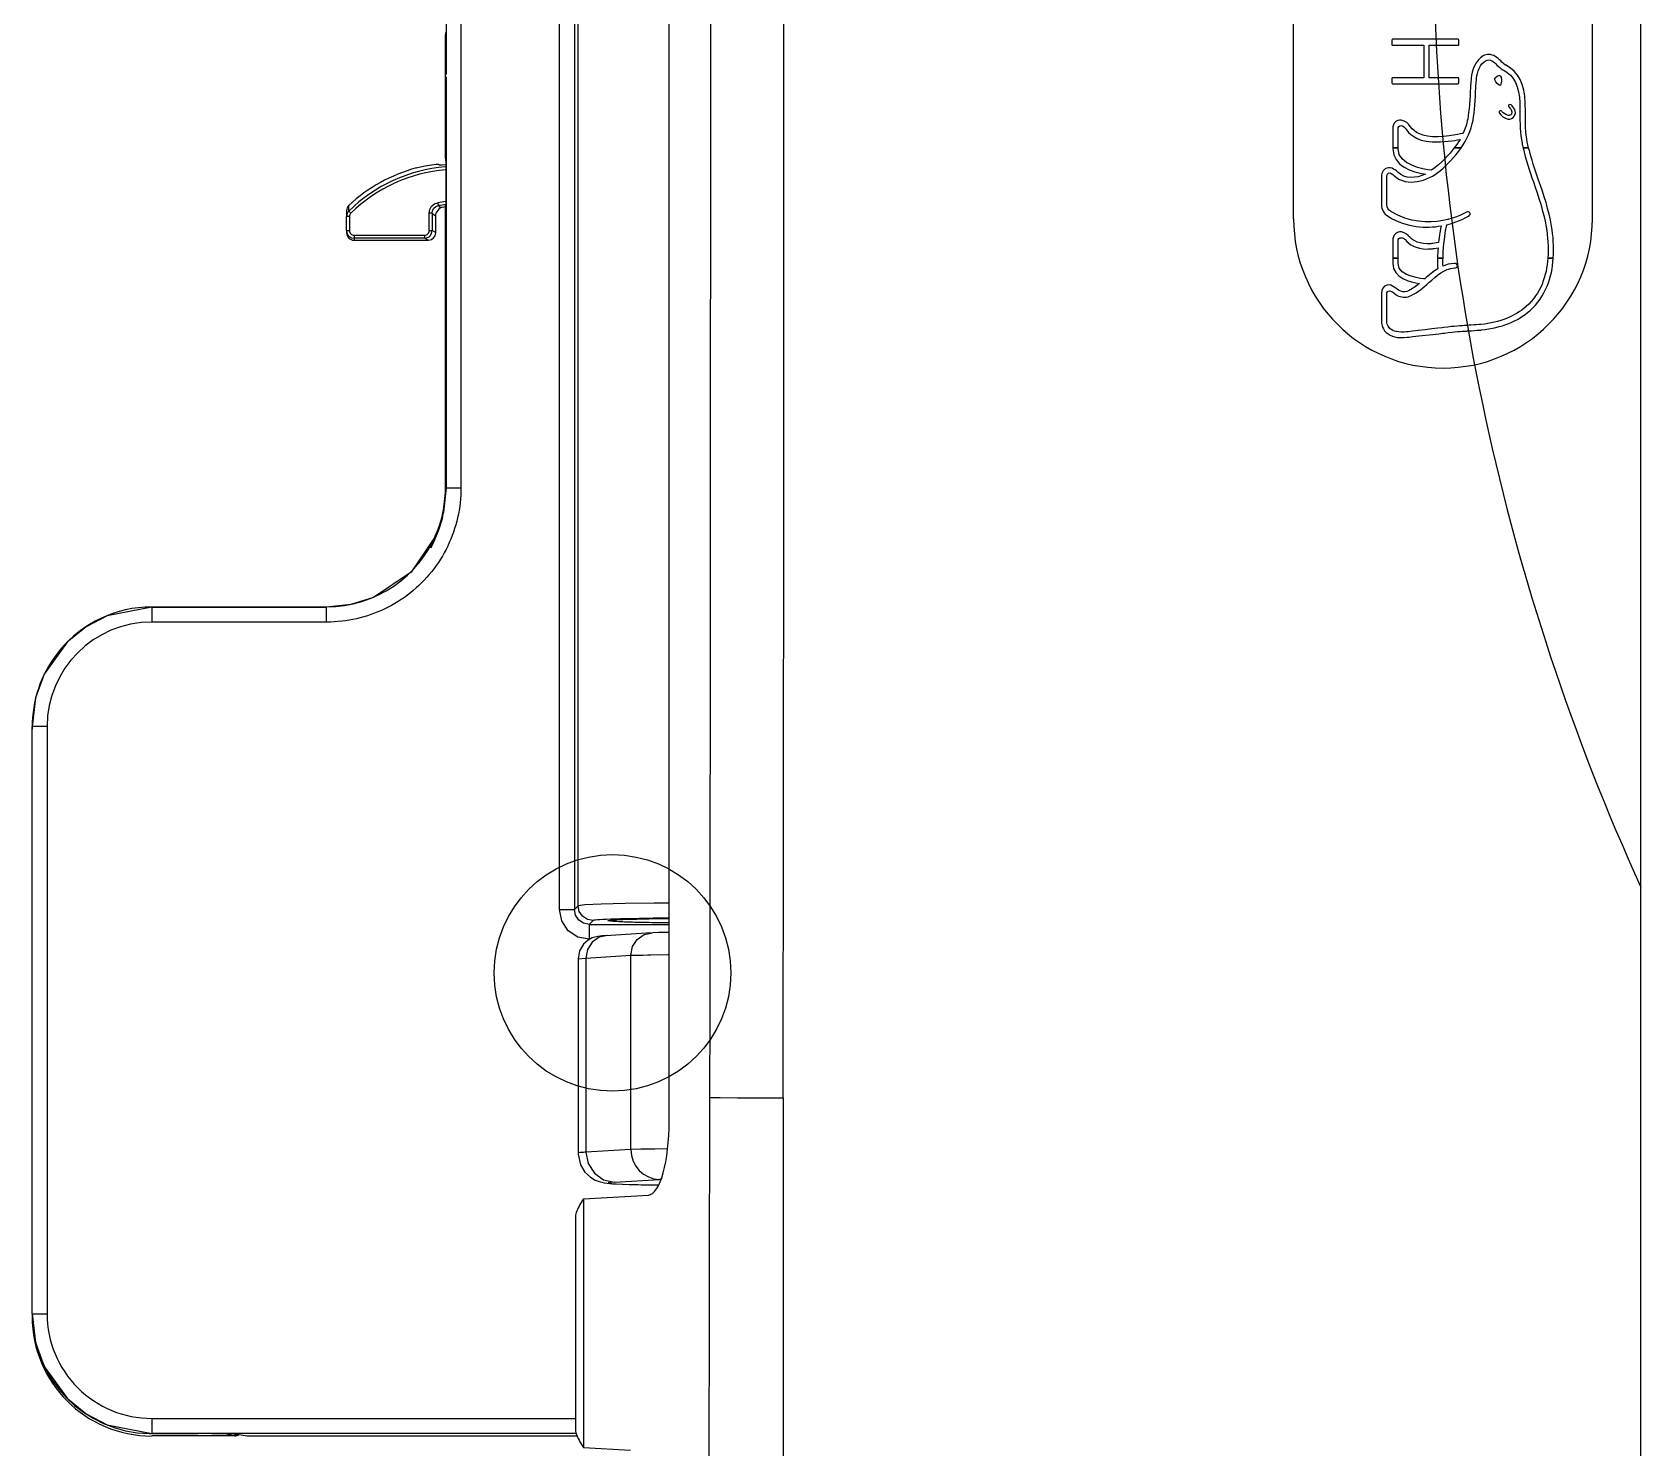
# Model space of a CAD drawing. Header units: millimetres. Extents: x -33000 to 294000, y 0 to 42408.
# Drawn here: x 16487.3 to 16595, y 3754.9 to 3849.7 of the extents above; entities that cross this region are included whole.
import ezdxf

# ---------------------------------------------------------------- set-up
doc = ezdxf.new("R2010")
doc.units = ezdxf.units.MM
doc.header["$LTSCALE"] = 50
doc.layers.add('arch', color=8, linetype='Continuous')

msp = doc.modelspace()

# ---------------------------------------------------------------- linework, layer by layer
at = {"layer": 'arch', "ltscale": 25}
msp.add_line((16595, 1509.21), (16595, 8019.21), dxfattribs=at)
at = {"layer": 'arch', "linetype": 'Continuous'}
for p, q in [((16529.97, 3776.83), (16529.97, 3936.59)), ((16522.62, 3790.96), (16522.62, 3922.46)), ((16523.62, 3922.46), (16523.62, 3790.96)), ((16523.87, 3791.21), (16523.87, 3922.21)), ((16516.03, 3894.22), (16516.03, 3819.2)), ((16571.76, 3837.21), (16571.76, 3876.21)), ((16591.76, 3837.21), (16591.76, 3876.21)), ((16537.63, 3817.53), (16537.64, 3856.71)), ((16515.03, 3851.7), (16515.03, 3846.87)), ((16515, 3849.68), (16515, 3849.52)), ((16515, 3849.51), (16515, 3849.52)), ((16515, 3841.25), (16515, 3849.52)), ((16515.01, 3849.44), (16515, 3849.51)), ((16515.02, 3849.4), (16515.01, 3849.44)), ((16515.02, 3846.36), (16515.03, 3846.71)), ((16515.03, 3846.71), (16515.03, 3819.2)), ((16515.01, 3845.67), (16515.01, 3840.58)), ((16513.04, 3840.61), (16513.13, 3840.63)), ((16513.13, 3840.63), (16513.64, 3840.75)), ((16513.64, 3840.75), (16514.06, 3840.82)), ((16514.06, 3840.82), (16514.37, 3840.86)), ((16514.37, 3840.86), (16514.52, 3840.86)), ((16514.52, 3840.86), (16514.54, 3840.85)), ((16514.54, 3840.85), (16514.56, 3840.82)), ((16514.56, 3840.82), (16514.59, 3840.81)), ((16514.59, 3840.81), (16514.77, 3840.82)), ((16514.77, 3840.82), (16515.03, 3840.83)), ((16515, 3841.25), (16515, 3841.08)), ((16515.01, 3840.58), (16515.01, 3819.21)), ((16508.37, 3837.74), (16508.37, 3837.36)), ((16508.38, 3837.46), (16508.37, 3837.36)), ((16508.41, 3837.55), (16508.38, 3837.46)), ((16508.45, 3837.64), (16508.41, 3837.55)), ((16508.52, 3837.72), (16508.45, 3837.64)), ((16508.52, 3837.72), (16508.53, 3838.1)), ((16508.52, 3837.72), (16508.66, 3837.57)), ((16513.9, 3837.59), (16513.94, 3837.83)), ((16513.9, 3836.41), (16513.9, 3837.59)), ((16513.97, 3837.59), (16513.9, 3837.59)), ((16513.94, 3837.83), (16514.06, 3838.04)), ((16514.03, 3837.59), (16513.97, 3837.59)), ((16514.08, 3837.59), (16514.03, 3837.59)), ((16514.06, 3838.04), (16514.25, 3838.2)), ((16514.1, 3837.59), (16514.08, 3837.59)), ((16514.1, 3837.59), (16514.13, 3837.77)), ((16514.1, 3837.59), (16514.1, 3836.41)), ((16514.1, 3837.59), (16514.34, 3837.38)), ((16514.13, 3837.77), (16514.21, 3837.92)), ((16514.21, 3837.92), (16514.35, 3838.03)), ((16514.25, 3838.2), (16514.48, 3838.28)), ((16514.34, 3837.38), (16514.35, 3837.49)), ((16514.35, 3838.03), (16514.51, 3838.09)), ((16514.35, 3837.49), (16514.38, 3837.58)), ((16514.38, 3837.58), (16514.43, 3837.68)), ((16514.43, 3837.68), (16514.5, 3837.77)), ((16514.48, 3838.28), (16514.49, 3838.21)), ((16514.49, 3838.21), (16514.5, 3838.15)), ((16514.5, 3838.15), (16514.51, 3838.1)), ((16514.5, 3837.77), (16514.54, 3837.82)), ((16514.51, 3838.1), (16514.51, 3838.09)), ((16514.52, 3838.08), (16514.51, 3838.09)), ((16514.53, 3838.07), (16514.52, 3838.08)), ((16514.56, 3838.05), (16514.53, 3838.07)), ((16514.6, 3838.01), (16514.56, 3838.05)), ((16514.56, 3837.89), (16514.58, 3837.91)), ((16514.58, 3837.91), (16514.64, 3837.94)), ((16514.64, 3837.98), (16514.6, 3838.01)), ((16514.68, 3837.95), (16514.64, 3837.98)), ((16514.64, 3837.94), (16514.66, 3837.94)), ((16514.66, 3837.94), (16514.68, 3837.95)), ((16514.76, 3837.96), (16514.68, 3837.95)), ((16514.99, 3838.01), (16514.76, 3837.96)), ((16515, 3819.05), (16515, 3838.14)), ((16508.37, 3836.41), (16508.37, 3837.36)), ((16508.38, 3837.36), (16508.37, 3837.36)), ((16508.37, 3836.41), (16508.38, 3836.29)), ((16508.37, 3836.41), (16508.38, 3836.41)), ((16508.37, 3836.41), (16508.37, 3836.27)), ((16508.42, 3837.36), (16508.38, 3837.36)), ((16508.38, 3836.41), (16508.43, 3836.41)), ((16508.49, 3837.36), (16508.42, 3837.36)), ((16508.43, 3836.41), (16508.5, 3836.41)), ((16508.57, 3837.36), (16508.49, 3837.36)), ((16508.5, 3836.41), (16508.57, 3836.41)), ((16508.57, 3837.36), (16508.57, 3836.41)), ((16513.9, 3836.41), (16513.97, 3836.41)), ((16513.97, 3836.41), (16514.04, 3836.41)), ((16514.04, 3836.41), (16514.08, 3836.41)), ((16514.06, 3836.23), (16514.1, 3836.41)), ((16514.08, 3836.41), (16514.1, 3836.41)), ((16514.34, 3836.28), (16514.1, 3836.41)), ((16514.34, 3836.28), (16514.34, 3837.38)), ((16508.38, 3836.29), (16508.42, 3836.18)), ((16508.42, 3836.18), (16508.48, 3836.09)), ((16508.48, 3836.09), (16508.55, 3836.02)), ((16508.55, 3836.02), (16508.71, 3835.93)), ((16508.71, 3835.93), (16508.87, 3835.91)), ((16508.87, 3836.11), (16513.6, 3836.11)), ((16508.87, 3836.11), (16508.87, 3836.03)), ((16508.87, 3836.03), (16508.87, 3835.96)), ((16508.87, 3835.96), (16508.87, 3835.92)), ((16508.87, 3835.92), (16508.87, 3835.91)), ((16513.6, 3835.91), (16508.87, 3835.91)), ((16508.87, 3835.91), (16508.87, 3835.77)), ((16508.87, 3835.77), (16513.04, 3835.77)), ((16513.6, 3835.91), (16513.6, 3836.11)), ((16513.6, 3835.91), (16513.7, 3835.92)), ((16513.6, 3835.91), (16513.86, 3835.77)), ((16513.7, 3835.92), (16513.8, 3835.95)), ((16513.8, 3835.95), (16513.89, 3836)), ((16513.86, 3835.77), (16514.06, 3835.82)), ((16513.89, 3836), (16513.96, 3836.06)), ((16513.96, 3836.06), (16514.06, 3836.23)), ((16514.06, 3835.82), (16514.2, 3835.92)), ((16514.2, 3835.92), (16514.3, 3836.06)), ((16514.3, 3836.06), (16514.33, 3836.17)), ((16514.33, 3836.17), (16514.34, 3836.26)), ((16514.34, 3836.26), (16514.34, 3836.28)), ((16515.03, 3819.2), (16514.86, 3817.55)), ((16515.01, 3819.21), (16515.03, 3819.2)), ((16515.03, 3819.2), (16515.11, 3819.2)), ((16515.11, 3819.2), (16515.33, 3819.2)), ((16515.33, 3819.2), (16515.65, 3819.2)), ((16515.65, 3819.2), (16516.03, 3819.2)), ((16515, 3819.05), (16514.77, 3817.12)), ((16515, 3819.05), (16515.01, 3819.05)), ((16514.86, 3817.55), (16514.38, 3816.03)), ((16514.77, 3817.12), (16514.51, 3816.28)), ((16537.59, 3778.34), (16537.63, 3817.53)), ((16514.38, 3816.03), (16512.69, 3813.54)), ((16514.51, 3816.28), (16514.13, 3815.4)), ((16514.13, 3815.4), (16514, 3815.16)), ((16512.69, 3813.54), (16510.18, 3811.84)), ((16510.18, 3811.84), (16508.66, 3811.37)), ((16492.35, 3810.62), (16490.94, 3809.88)), ((16495.33, 3811.2), (16492.35, 3810.62)), ((16507.01, 3811.21), (16495.33, 3811.21)), ((16495.33, 3811.21), (16495.33, 3811.2)), ((16495.33, 3811.2), (16507.03, 3811.2)), ((16495.33, 3811.2), (16495.33, 3811.12)), ((16495.33, 3811.12), (16495.33, 3810.9)), ((16495.33, 3810.9), (16495.33, 3810.58)), ((16495.33, 3810.58), (16495.33, 3810.2)), ((16507.01, 3811.21), (16507.03, 3811.2)), ((16508.66, 3811.37), (16507.03, 3811.2)), ((16507.03, 3810.2), (16507.03, 3811.2)), ((16490.94, 3809.88), (16489.67, 3808.85)), ((16507.03, 3810.2), (16495.33, 3810.2)), ((16489.67, 3808.85), (16488.14, 3806.72)), ((16488.14, 3806.72), (16487.56, 3805.12)), ((16487.56, 3805.12), (16487.33, 3803.2)), ((16487.33, 3803.21), (16487.33, 3803.04)), ((16487.33, 3803.21), (16487.33, 3803.2)), ((16487.33, 3803.21), (16487.33, 3803.2)), ((16487.33, 3763.88), (16487.33, 3803.2)), ((16487.41, 3803.2), (16487.33, 3803.2)), ((16487.62, 3803.2), (16487.41, 3803.2)), ((16487.95, 3803.2), (16487.62, 3803.2)), ((16488.33, 3803.2), (16487.95, 3803.2)), ((16488.33, 3803.2), (16488.33, 3763.89)), ((16523.87, 3791.21), (16523.62, 3790.96)), ((16524.31, 3791.26), (16523.87, 3791.21)), ((16523.95, 3790.83), (16523.87, 3791.21)), ((16525.42, 3791.31), (16524.31, 3791.26)), ((16527.03, 3791.35), (16525.42, 3791.31)), ((16528.97, 3791.38), (16527.03, 3791.35)), ((16529.96, 3791.39), (16528.97, 3791.38)), ((16522.62, 3790.96), (16522.99, 3790.96)), ((16522.77, 3790.19), (16522.62, 3790.96)), ((16523.2, 3789.54), (16522.77, 3790.19)), ((16522.99, 3790.96), (16523.32, 3790.96)), ((16523.32, 3790.96), (16523.54, 3790.96)), ((16523.54, 3790.96), (16523.62, 3790.96)), ((16523.69, 3790.58), (16523.62, 3790.96)), ((16523.91, 3790.25), (16523.69, 3790.58)), ((16524.23, 3790.04), (16523.91, 3790.25)), ((16524.16, 3790.51), (16523.95, 3790.83)), ((16524.49, 3790.29), (16524.16, 3790.51)), ((16524.62, 3789.96), (16524.23, 3790.04)), ((16524.87, 3790.21), (16524.49, 3790.29)), ((16524.62, 3789.96), (16524.87, 3790.21)), ((16523.85, 3789.11), (16523.2, 3789.54)), ((16524.62, 3788.96), (16523.85, 3789.11)), ((16524.81, 3789.05), (16524.55, 3788.91)), ((16524.62, 3789.96), (16529.97, 3789.96)), ((16524.62, 3789.96), (16524.62, 3789.88)), ((16524.62, 3789.88), (16524.62, 3789.66)), ((16524.62, 3789.66), (16524.62, 3789.34)), ((16524.62, 3789.34), (16524.62, 3788.96)), ((16525, 3789.11), (16524.81, 3789.05)), ((16525.28, 3789.1), (16524.81, 3788.77)), ((16525.2, 3789.15), (16525, 3789.11)), ((16525.47, 3789.19), (16525.2, 3789.15)), ((16525.83, 3789.21), (16525.28, 3789.1)), ((16525.74, 3789.21), (16525.47, 3789.19)), ((16528.75, 3789.39), (16525.73, 3789.2)), ((16527.51, 3788.47), (16527.82, 3788.95)), ((16527.82, 3788.95), (16528.29, 3789.28)), ((16528.29, 3789.28), (16528.84, 3789.39)), ((16529.24, 3789.41), (16528.84, 3789.39)), ((16529.84, 3789.42), (16529.24, 3789.41)), ((16529.96, 3789.42), (16529.84, 3789.42)), ((16523.97, 3788.2), (16523.87, 3787.66)), ((16524.23, 3788.63), (16523.97, 3788.2)), ((16524.55, 3788.91), (16524.23, 3788.63)), ((16524.5, 3788.28), (16524.39, 3787.71)), ((16524.39, 3787.71), (16527.4, 3787.89)), ((16524.81, 3788.77), (16524.5, 3788.28)), ((16527.4, 3787.89), (16527.51, 3788.47)), ((16527.4, 3787.89), (16528.2, 3787.91)), ((16527.4, 3774.89), (16527.4, 3787.89)), ((16528.2, 3787.91), (16528.54, 3787.92)), ((16528.54, 3787.92), (16528.73, 3787.92)), ((16528.73, 3787.92), (16529.87, 3787.94)), ((16529.87, 3787.94), (16529.98, 3787.94)), ((16523.87, 3787.72), (16523.87, 3774.53)), ((16523.87, 3787.65), (16524.39, 3787.71)), ((16523.87, 3787.66), (16523.87, 3787.65)), ((16524.39, 3787.71), (16524.39, 3774.71)), ((16532.67, 3778.37), (16532.61, 3744.19)), ((16532.67, 3778.37), (16533.38, 3778.36)), ((16533.38, 3778.36), (16534.53, 3778.35)), ((16534.53, 3778.35), (16535.98, 3778.35)), ((16535.98, 3778.35), (16537.6, 3778.34)), ((16537.6, 3778.34), (16537.58, 3744.15)), ((16523.87, 3774.65), (16523.87, 3774.57)), ((16523.87, 3774.57), (16524.03, 3773.86)), ((16527.4, 3774.89), (16524.39, 3774.71)), ((16524.39, 3774.71), (16524.54, 3773.94)), ((16524.54, 3773.94), (16524.96, 3773.3)), ((16528.06, 3774.91), (16527.4, 3774.89)), ((16529.01, 3774.92), (16528.06, 3774.91)), ((16529.82, 3774.93), (16529.01, 3774.92)), ((16524.03, 3773.86), (16524.33, 3773.37)), ((16524.33, 3773.37), (16524.69, 3773.04)), ((16524.69, 3773.04), (16525.02, 3772.84)), ((16524.96, 3773.3), (16525.58, 3772.86)), ((16525.02, 3772.84), (16525.28, 3772.74)), ((16525.58, 3772.86), (16526.31, 3772.71)), ((16526.31, 3772.71), (16529.32, 3772.89)), ((16524.23, 3771.58), (16528.58, 3771.84)), ((16525.28, 3772.74), (16525.45, 3772.69)), ((16525.45, 3772.69), (16525.61, 3772.66)), ((16525.61, 3772.66), (16525.82, 3772.63)), ((16525.82, 3772.63), (16526.18, 3772.6)), ((16526.18, 3772.6), (16526.86, 3772.57)), ((16526.86, 3772.57), (16527.28, 3772.55)), ((16524.23, 3771.58), (16524.23, 3754.94)), ((16523.69, 3770.32), (16523.69, 3756.2)), ((16487.33, 3763.87), (16487.33, 3763.88)), ((16487.33, 3763.88), (16487.33, 3763.87)), ((16487.33, 3763.88), (16487.41, 3763.88)), ((16487.33, 3763.88), (16487.56, 3761.96)), ((16487.41, 3763.88), (16487.62, 3763.88)), ((16487.62, 3763.88), (16487.95, 3763.88)), ((16487.95, 3763.88), (16488.33, 3763.88)), ((16487.56, 3761.96), (16488.14, 3760.37)), ((16488.14, 3760.37), (16489.67, 3758.23)), ((16489.67, 3758.23), (16490.94, 3757.2)), ((16490.94, 3757.2), (16492.35, 3756.46)), ((16495.33, 3756.88), (16523.69, 3756.88)), ((16495.33, 3756.88), (16495.33, 3756.51)), ((16492.35, 3756.46), (16495.33, 3755.88)), ((16495.33, 3756.51), (16495.33, 3756.18)), ((16495.33, 3756.18), (16495.33, 3755.96)), ((16495.33, 3755.96), (16495.33, 3755.88)), ((16523.77, 3755.88), (16495.33, 3755.88)), ((16495.33, 3755.88), (16495.33, 3755.87)), ((16495.33, 3755.87), (16498.43, 3755.87)), ((16500.9, 3755.71), (16495.33, 3755.71)), ((16500.33, 3755.84), (16500.85, 3755.75)), ((16500.9, 3755.71), (16500.85, 3755.75)), ((16501.72, 3755.69), (16500.92, 3755.83)), ((16523.82, 3755.7), (16501.72, 3755.69)), ((16524.23, 3754.94), (16527.38, 3754.75))]:
    msp.add_line(p, q, dxfattribs=at)
msp.add_circle((16526.17, 3786.71), 7.92, dxfattribs=at)
for centre, radius, start, end in [((16735.91, 3856.55), 154.8, 179.9422, 204.4612), ((16515.87, 3830.21), 10.51, 94.8123, 134.3882), ((16515.87, 3830.21), 10.78, 105.201, 132.9183), ((16515.87, 3830.21), 10.31, 94.7621, 134.3875), ((16508.87, 3837.36), 0.301, 134.3951, 180.0075), ((16515.87, 3830.21), 8.19, 95.9947, 99.7802), ((16515.87, 3830.21), 7.99, 96.1451, 99.7805), ((16508.87, 3836.41), 0.3, 179.9932, 269.997), ((16513.6, 3836.41), 0.3, 269.9747, 359.9918), ((16581.76, 3837.21), 10, 180, 0), ((16495.33, 3803.2), 7, 90.009, 180.0064), ((16495.33, 3763.88), 7, 179.9907, 269.9939)]:
    msp.add_arc(centre, radius, start, end, dxfattribs=at)
for centre, major_axis, ratio, start_param, end_param in [((16515.03, 3845.67), (0, 0.8), 0.017455, 0.523599, 1.570796), ((16508.87, 3837.74), (0, -0.5), 0.998838, 3.890736, 4.713339), ((16514.63, 3837.56), (0.088, 0.575), 0.246445, 1.011042, 1.1381), ((16508.87, 3836.27), (0, 0.5), 0.999848, 1.570796, 3.141593), ((16513.04, 3835.8), (1.5, 0), 0.017455, 4.712389, 5.289125), ((16507, 3819.2), (-7.66, 2.32), 0.999451, 2.752531, 3.435587), ((16507.01, 3819.22), (5.66, -5.66), 0.999695, 0.414252, 0.785253), ((16507.01, 3819.22), (5.66, -5.66), 0.999695, 5.497925, 6.697438), ((16495.33, 3803.21), (0, 8), 0.999848, 0.000015, 0.877805), ((16495.33, 3803.21), (0, 8), 0.999848, 0.877805, 1.537628), ((16495.33, 3803.21), (0, 8), 0.999848, 1.537628, 1.570811), ((16537.37, 3790.21), (-12.5, 0), 0.017452, 6.234874, 6.265942), ((16537.37, 3790.21), (-12.5, 0), 0.017452, 5.345455, 6.234874), ((16528.55, 3776.83), (0, 5), 0.284012, 3.158327, 4.711911), ((16529.32, 3774.89), (0.12, -2), 0.961133, 4.653947, 6.219937), ((16533.17, 3772.87), (-4, 0), 0.017451, 5.922161, 6.00399), ((16537.37, 3772.65), (-11.5, 0), 0.01745, 6.003965, 6.78965), ((16535.18, 3772.63), (-9, 0), 0.017453, 0.50647, 0.824227), ((16537.73, 3772.68), (-12.75, 0), 0.017453, 0.824211, 0.844948), ((16495.33, 3763.87), (0, 8), 0.999848, 1.570782, 3.121269), ((16495.33, 3763.71), (4.21, 6.81), 0.99966, 2.124488, 3.694989), ((16495.33, 3763.87), (0, 8), 0.999848, 3.121269, 3.141578), ((16498.43, 3755.82), (2.5, 0), 0.017455, 0.10471, 1.570786), ((16498.34, 3755.84), (-2, 0), 0.017449, 3.246202, 3.709245), ((16500.85, 3756.25), (0.229, 0.445), 0.99869, 3.61698, 4.061401), ((16500.9, 3756.21), (0, 0.5), 0.999695, 3.141593, 3.704966)]:
    msp.add_ellipse(centre, major_axis=major_axis, ratio=ratio, start_param=start_param, end_param=end_param, dxfattribs=at)
for points, knots in [([(16532.73, 3856.71), (16532.73, 3848), (16532.72, 3830.59), (16532.7, 3804.48), (16532.69, 3787.07), (16532.67, 3778.37)], [0.0000005, 0.0000005, 0.0000005, 0.0000005, 0.3333333, 0.6666667, 0.9999995, 0.9999995, 0.9999995, 0.9999995]), ([(16578.34, 3848.85), (16578.34, 3848.85), (16578.34, 3848.83), (16578.36, 3848.82), (16578.38, 3848.82)], [0.55, 0.55, 0.55, 0.55, 0.55000001, 0.6, 0.6, 0.6, 0.6]), ([(16578.38, 3848.82), (16578.38, 3848.82), (16578.38, 3848.82), (16580.47, 3848.82), (16580.47, 3848.82)], [0.6, 0.6, 0.6, 0.6, 0.60000001, 0.65, 0.65, 0.65, 0.65]), ([(16580.47, 3848.82), (16580.47, 3848.82), (16580.47, 3848.82), (16580.47, 3846.64), (16580.47, 3846.64)], [0.65, 0.65, 0.65, 0.65, 0.65000001, 0.7, 0.7, 0.7, 0.7]), ([(16585.26, 3848.07), (16585.26, 3848.07), (16584.98, 3848.24), (16584.7, 3848.25), (16584.44, 3848.11)], [0.51282051, 0.51282051, 0.51282051, 0.51282051, 0.51282052, 0.53846154, 0.53846154, 0.53846154, 0.53846154]), ([(16584.44, 3848.11), (16584.44, 3848.11), (16583.94, 3847.85), (16583.67, 3847.1), (16583.64, 3846.65)], [0.53846154, 0.53846154, 0.53846154, 0.53846154, 0.53846155, 0.56410256, 0.56410256, 0.56410256, 0.56410256]), ([(16578.38, 3846.64), (16578.38, 3846.64), (16578.36, 3846.64), (16578.34, 3846.63), (16578.34, 3846.6)], [0.75, 0.75, 0.75, 0.75, 0.75000001, 0.8, 0.8, 0.8, 0.8]), ([(16578.34, 3846.6), (16578.34, 3846.6), (16578.34, 3846.6), (16578.34, 3846.3), (16578.34, 3846.3)], [0.8, 0.8, 0.8, 0.8, 0.80000001, 0.85, 0.85, 0.85, 0.85]), ([(16578.34, 3846.3), (16578.34, 3846.3), (16578.34, 3846.27), (16578.36, 3846.25), (16578.38, 3846.25)], [0.85, 0.85, 0.85, 0.85, 0.85000001, 0.9, 0.9, 0.9, 0.9]), ([(16580.47, 3846.64), (16580.47, 3846.64), (16580.47, 3846.64), (16578.38, 3846.64), (16578.38, 3846.64)], [0.7, 0.7, 0.7, 0.7, 0.70000001, 0.75, 0.75, 0.75, 0.75]), ([(16578.38, 3846.25), (16578.38, 3846.25), (16578.38, 3846.25), (16582.77, 3846.25), (16582.77, 3846.25)], [0.9, 0.9, 0.9, 0.9, 0.90000001, 0.95, 0.95, 0.95, 0.95]), ([(16582.82, 3846.6), (16582.82, 3846.6), (16582.82, 3846.63), (16582.79, 3846.64), (16582.77, 3846.64)], [0.05, 0.05, 0.05, 0.05, 0.05000001, 0.1, 0.1, 0.1, 0.1]), ([(16582.77, 3846.25), (16582.77, 3846.25), (16582.79, 3846.25), (16582.82, 3846.27), (16582.82, 3846.3)], [0.95, 0.95, 0.95, 0.95, 0.95000001, 1, 1, 1, 1]), ([(16583.64, 3846.65), (16583.64, 3846.65), (16583.64, 3846.65), (16583.6, 3845.99), (16583.6, 3845.99)], [0.56410256, 0.56410256, 0.56410256, 0.56410256, 0.56410257, 0.58974359, 0.58974359, 0.58974359, 0.58974359]), ([(16583.96, 3845.97), (16583.96, 3845.97), (16583.96, 3845.97), (16584, 3846.63), (16584, 3846.63)], [0.05128205, 0.05128205, 0.05128205, 0.05128205, 0.05128206, 0.07692308, 0.07692308, 0.07692308, 0.07692308]), ([(16585.24, 3846.48), (16585.24, 3846.48), (16585.24, 3846.48), (16585.19, 3846.6), (16585.28, 3846.67)], [0.5, 0.5, 0.5, 0.5, 0.5, 0.6666667, 0.6666667, 0.6666667, 0.6666667]), ([(16585.28, 3846.67), (16585.28, 3846.67), (16585.44, 3846.81), (16585.53, 3846.81), (16585.53, 3846.81)], [0.6666667, 0.6666667, 0.6666667, 0.6666667, 0.6666667, 0.8333333, 0.8333333, 0.8333333, 0.8333333]), ([(16585.53, 3846.81), (16585.53, 3846.81), (16585.53, 3846.81), (16585.6, 3846.82), (16585.62, 3846.76)], [0.8333333, 0.8333333, 0.8333333, 0.8333333, 0.8333333, 1, 1, 1, 1]), ([(16583.6, 3845.99), (16583.6, 3845.99), (16583.56, 3845.28), (16583.51, 3844.4), (16583.41, 3843.88)], [0.58974359, 0.58974359, 0.58974359, 0.58974359, 0.5897436, 0.61538462, 0.61538462, 0.61538462, 0.61538462]), ([(16583.77, 3843.81), (16583.77, 3843.81), (16583.87, 3844.35), (16583.92, 3845.25), (16583.96, 3845.97)], [0.02564103, 0.02564103, 0.02564103, 0.02564103, 0.02564104, 0.05128205, 0.05128205, 0.05128205, 0.05128205]), ([(16583.41, 3843.88), (16583.41, 3843.88), (16583.35, 3843.54), (16583.25, 3843.22), (16583.11, 3842.93)], [0.61538462, 0.61538462, 0.61538462, 0.61538462, 0.61538463, 0.64102564, 0.64102564, 0.64102564, 0.64102564]), ([(16585.58, 3844.43), (16585.58, 3844.43), (16585.52, 3844.41), (16585.51, 3844.34), (16585.54, 3844.28)], [0.6, 0.6, 0.6, 0.6, 0.6, 0.7, 0.7, 0.7, 0.7]), ([(16585.54, 3844.28), (16585.54, 3844.28), (16585.61, 3844.12), (16585.88, 3843.91), (16586.12, 3843.88)], [0.7, 0.7, 0.7, 0.7, 0.7, 0.8, 0.8, 0.8, 0.8]), ([(16585.73, 3844.37), (16585.73, 3844.37), (16585.7, 3844.42), (16585.63, 3844.46), (16585.58, 3844.43)], [0.5, 0.5, 0.5, 0.5, 0.5, 0.6, 0.6, 0.6, 0.6]), ([(16586.12, 3843.88), (16586.12, 3843.88), (16586.29, 3843.86), (16586.43, 3843.94), (16586.53, 3844.08)], [0.8, 0.8, 0.8, 0.8, 0.8, 0.9, 0.9, 0.9, 0.9]), ([(16586.53, 3844.08), (16586.53, 3844.08), (16586.74, 3844.37), (16586.46, 3844.71), (16586.32, 3844.83)], [0.9, 0.9, 0.9, 0.9, 0.9, 1, 1, 1, 1]), ([(16578.57, 3843.69), (16578.57, 3843.69), (16578.46, 3843.58), (16578.4, 3843.43), (16578.4, 3843.23)], [0.74358974, 0.74358974, 0.74358974, 0.74358974, 0.74358975, 0.76923077, 0.76923077, 0.76923077, 0.76923077]), ([(16578.4, 3843.23), (16578.4, 3843.23), (16578.4, 3843.23), (16578.4, 3841.95), (16578.4, 3841.95)], [0.76923077, 0.76923077, 0.76923077, 0.76923077, 0.76923078, 0.79487179, 0.79487179, 0.79487179, 0.79487179]), ([(16578.96, 3843.81), (16578.96, 3843.81), (16578.81, 3843.82), (16578.67, 3843.78), (16578.57, 3843.69)], [0.71794872, 0.71794872, 0.71794872, 0.71794872, 0.71794873, 0.74358974, 0.74358974, 0.74358974, 0.74358974]), ([(16578.75, 3843.23), (16578.75, 3843.23), (16578.75, 3843.33), (16578.83, 3843.45), (16578.96, 3843.45), (16578.96, 3843.45), (16579.09, 3843.45), (16579.22, 3843.28), (16579.22, 3843.27)], [0.84615385, 0.84615385, 0.84615385, 0.84615385, 0.84615386, 0.87179487, 0.87179487, 0.87179487, 0.87179488, 0.8974359, 0.8974359, 0.8974359, 0.8974359]), ([(16578.75, 3841.95), (16578.75, 3841.95), (16578.75, 3841.95), (16578.75, 3843.23), (16578.75, 3843.23)], [0.82051282, 0.82051282, 0.82051282, 0.82051282, 0.82051283, 0.84615385, 0.84615385, 0.84615385, 0.84615385]), ([(16579.49, 3843.48), (16579.49, 3843.48), (16579.49, 3843.49), (16579.25, 3843.79), (16578.96, 3843.81)], [0.69230769, 0.69230769, 0.69230769, 0.69230769, 0.6923077, 0.71794872, 0.71794872, 0.71794872, 0.71794872]), ([(16579.22, 3843.27), (16579.22, 3843.27), (16579.49, 3842.93), (16579.9, 3842.41), (16581.03, 3842.36)], [0.8974359, 0.8974359, 0.8974359, 0.8974359, 0.89743591, 0.92307692, 0.92307692, 0.92307692, 0.92307692]), ([(16581.05, 3842.7), (16581.05, 3842.7), (16580.07, 3842.75), (16579.74, 3843.17), (16579.49, 3843.48)], [0.66666667, 0.66666667, 0.66666667, 0.66666667, 0.66666668, 0.69230769, 0.69230769, 0.69230769, 0.69230769]), ([(16583.11, 3842.93), (16583.11, 3842.93), (16583.08, 3842.92), (16582.12, 3842.65), (16581.05, 3842.7)], [0.64102564, 0.64102564, 0.64102564, 0.64102564, 0.64102565, 0.66666667, 0.66666667, 0.66666667, 0.66666667]), ([(16578.4, 3841.95), (16578.4, 3841.95), (16578.4, 3841.95), (16578.75, 3841.95), (16578.75, 3841.95)], [0.79487179, 0.79487179, 0.79487179, 0.79487179, 0.7948718, 0.82051282, 0.82051282, 0.82051282, 0.82051282]), ([(16581.03, 3842.36), (16581.03, 3842.36), (16581.8, 3842.32), (16582.51, 3842.44), (16582.9, 3842.52)], [0.92307692, 0.92307692, 0.92307692, 0.92307692, 0.92307693, 0.94871795, 0.94871795, 0.94871795, 0.94871795]), ([(16582.9, 3842.52), (16582.9, 3842.52), (16582.9, 3842.52), (16582.77, 3842.28), (16582.51, 3841.95)], [0.94871795, 0.94871795, 0.94871795, 0.94871795, 0.94871796, 0.97435897, 0.97435897, 0.97435897, 0.97435897]), ([(16582.51, 3841.95), (16582.51, 3841.95), (16582.51, 3841.95), (16582.98, 3841.95), (16582.98, 3841.95)], [0.97435897, 0.97435897, 0.97435897, 0.97435897, 0.97435898, 1, 1, 1, 1]), ([(16587.49, 3841.95), (16587.49, 3841.95), (16587.49, 3841.95), (16587.12, 3841.95), (16587.12, 3841.95)], [0.875, 0.875, 0.875, 0.875, 0.875, 1, 1, 1, 1]), ([(16588.16, 3839.8), (16588.16, 3839.8), (16587.92, 3840.5), (16587.67, 3841.22), (16587.49, 3841.95)], [0.75, 0.75, 0.75, 0.75, 0.75, 0.875, 0.875, 0.875, 0.875]), ([(16577.64, 3840.07), (16577.64, 3840.07), (16577.64, 3840.07), (16577.64, 3838.16), (16577.64, 3838.16)], [0.51219512, 0.51219512, 0.51219512, 0.51219512, 0.51219513, 0.53658537, 0.53658537, 0.53658537, 0.53658537]), ([(16589.02, 3836.72), (16589.02, 3836.72), (16588.85, 3837.78), (16588.5, 3838.81), (16588.16, 3839.8)], [0.625, 0.625, 0.625, 0.625, 0.625, 0.75, 0.75, 0.75, 0.75]), ([(16577.64, 3838.16), (16577.64, 3838.16), (16577.64, 3837.82), (16577.79, 3837.55), (16578.08, 3837.37)], [0.53658537, 0.53658537, 0.53658537, 0.53658537, 0.53658538, 0.56097561, 0.56097561, 0.56097561, 0.56097561]), ([(16583.49, 3837.39), (16583.49, 3837.39), (16583.57, 3837.44), (16583.6, 3837.54), (16583.56, 3837.61)], [0.04878049, 0.04878049, 0.04878049, 0.04878049, 0.0487805, 0.07317073, 0.07317073, 0.07317073, 0.07317073]), ([(16578.08, 3837.37), (16578.08, 3837.37), (16579.37, 3836.6), (16580.64, 3836.55), (16581.63, 3836.73)], [0.56097561, 0.56097561, 0.56097561, 0.56097561, 0.56097562, 0.58536585, 0.58536585, 0.58536585, 0.58536585]), ([(16578.99, 3836.33), (16578.99, 3836.33), (16578.99, 3836.33), (16578.77, 3836.38), (16578.57, 3836.19)], [0.70731707, 0.70731707, 0.70731707, 0.70731707, 0.70731708, 0.73170732, 0.73170732, 0.73170732, 0.73170732]), ([(16579.46, 3836.05), (16579.46, 3836.05), (16579.46, 3836.05), (16579.21, 3836.3), (16578.99, 3836.33)], [0.68292683, 0.68292683, 0.68292683, 0.68292683, 0.68292684, 0.70731707, 0.70731707, 0.70731707, 0.70731707]), ([(16581.63, 3836.73), (16581.63, 3836.73), (16581.58, 3836.49), (16581.51, 3836.1), (16581.46, 3835.62)], [0.58536585, 0.58536585, 0.58536585, 0.58536585, 0.58536586, 0.6097561, 0.6097561, 0.6097561, 0.6097561]), ([(16582.02, 3836.81), (16582.02, 3836.81), (16582.9, 3837.03), (16583.47, 3837.38), (16583.49, 3837.39)], [0.02439024, 0.02439024, 0.02439024, 0.02439024, 0.02439025, 0.04878049, 0.04878049, 0.04878049, 0.04878049]), ([(16589.14, 3834.56), (16589.14, 3834.56), (16589.2, 3835.32), (16589.13, 3836.07), (16589.02, 3836.72)], [0.5, 0.5, 0.5, 0.5, 0.5, 0.625, 0.625, 0.625, 0.625]), ([(16578.57, 3836.19), (16578.57, 3836.19), (16578.46, 3836.09), (16578.4, 3835.92), (16578.4, 3835.69)], [0.73170732, 0.73170732, 0.73170732, 0.73170732, 0.73170733, 0.75609756, 0.75609756, 0.75609756, 0.75609756]), ([(16578.4, 3835.69), (16578.4, 3835.69), (16578.4, 3835.69), (16578.4, 3834.56), (16578.4, 3834.56)], [0.75609756, 0.75609756, 0.75609756, 0.75609756, 0.75609757, 0.7804878, 0.7804878, 0.7804878, 0.7804878]), ([(16578.75, 3835.73), (16578.75, 3835.73), (16578.75, 3835.85), (16578.84, 3835.94), (16578.96, 3835.94), (16578.96, 3835.94), (16579.07, 3835.94), (16579.21, 3835.81), (16579.22, 3835.81)], [0.82926829, 0.82926829, 0.82926829, 0.82926829, 0.8292683, 0.85365854, 0.85365854, 0.85365854, 0.85365855, 0.87804878, 0.87804878, 0.87804878, 0.87804878]), ([(16578.75, 3834.56), (16578.75, 3834.56), (16578.75, 3834.56), (16578.75, 3835.73), (16578.75, 3835.73)], [0.80487805, 0.80487805, 0.80487805, 0.80487805, 0.80487806, 0.82926829, 0.82926829, 0.82926829, 0.82926829]), ([(16579.22, 3835.81), (16579.22, 3835.81), (16579.52, 3835.49), (16579.93, 3835.18), (16580.7, 3835.18), (16580.7, 3835.18), (16580.81, 3835.18), (16580.93, 3835.19), (16581.06, 3835.2)], [0.87804878, 0.87804878, 0.87804878, 0.87804878, 0.87804879, 0.90243902, 0.90243902, 0.90243902, 0.90243903, 0.92682927, 0.92682927, 0.92682927, 0.92682927]), ([(16581.02, 3835.54), (16581.02, 3835.54), (16580.91, 3835.53), (16580.8, 3835.53), (16580.71, 3835.53), (16580.71, 3835.53), (16579.96, 3835.53), (16579.64, 3835.86), (16579.46, 3836.05)], [0.63414634, 0.63414634, 0.63414634, 0.63414634, 0.63414635, 0.65853659, 0.65853659, 0.65853659, 0.6585366, 0.68292683, 0.68292683, 0.68292683, 0.68292683]), ([(16581.46, 3835.62), (16581.46, 3835.62), (16581.32, 3835.6), (16581.02, 3835.54), (16581.02, 3835.54)], [0.6097561, 0.6097561, 0.6097561, 0.6097561, 0.60975611, 0.63414634, 0.63414634, 0.63414634, 0.63414634]), ([(16581.06, 3835.2), (16581.06, 3835.2), (16581.06, 3835.2), (16581.28, 3835.24), (16581.43, 3835.26)], [0.92682927, 0.92682927, 0.92682927, 0.92682927, 0.92682928, 0.95121951, 0.95121951, 0.95121951, 0.95121951]), ([(16581.43, 3835.26), (16581.43, 3835.26), (16581.41, 3835.05), (16581.4, 3834.81), (16581.4, 3834.56)], [0.95121951, 0.95121951, 0.95121951, 0.95121951, 0.95121952, 0.97560976, 0.97560976, 0.97560976, 0.97560976]), ([(16578.4, 3834.56), (16578.4, 3834.56), (16578.4, 3834.56), (16578.75, 3834.56), (16578.75, 3834.56)], [0.7804878, 0.7804878, 0.7804878, 0.7804878, 0.78048781, 0.80487805, 0.80487805, 0.80487805, 0.80487805]), ([(16581.4, 3834.56), (16581.4, 3834.56), (16581.4, 3834.56), (16581.76, 3834.56), (16581.76, 3834.56)], [0.97560976, 0.97560976, 0.97560976, 0.97560976, 0.97560977, 1, 1, 1, 1]), ([(16588.78, 3834.56), (16588.78, 3834.56), (16588.69, 3833.39), (16588.31, 3832.2), (16587.33, 3831.33)], [0.84615385, 0.84615385, 0.84615385, 0.84615385, 0.84615386, 0.87179487, 0.87179487, 0.87179487, 0.87179487]), ([(16587.57, 3831.05), (16587.57, 3831.05), (16588.64, 3832.01), (16589.06, 3833.3), (16589.14, 3834.56)], [0.79487179, 0.79487179, 0.79487179, 0.79487179, 0.7948718, 0.82051282, 0.82051282, 0.82051282, 0.82051282]), ([(16589.14, 3834.56), (16589.14, 3834.56), (16589.14, 3834.56), (16588.78, 3834.56), (16588.78, 3834.56)], [0.82051282, 0.82051282, 0.82051282, 0.82051282, 0.82051283, 0.84615385, 0.84615385, 0.84615385, 0.84615385]), ([(16578.02, 3832.77), (16578.02, 3832.77), (16577.73, 3832.7), (16577.64, 3832.46), (16577.64, 3832.21)], [0.58974359, 0.58974359, 0.58974359, 0.58974359, 0.5897436, 0.61538462, 0.61538462, 0.61538462, 0.61538462]), ([(16577.64, 3832.21), (16577.64, 3832.21), (16577.64, 3832.21), (16577.64, 3830.3), (16577.64, 3830.3)], [0.61538462, 0.61538462, 0.61538462, 0.61538462, 0.61538463, 0.64102564, 0.64102564, 0.64102564, 0.64102564]), ([(16578, 3832.17), (16578, 3832.17), (16578, 3832.29), (16578.05, 3832.38), (16578.18, 3832.38)], [0.05128205, 0.05128205, 0.05128205, 0.05128205, 0.05128206, 0.07692308, 0.07692308, 0.07692308, 0.07692308]), ([(16578, 3830.29), (16578, 3830.29), (16578, 3830.29), (16578, 3832.17), (16578, 3832.17)], [0.02564103, 0.02564103, 0.02564103, 0.02564103, 0.02564104, 0.05128205, 0.05128205, 0.05128205, 0.05128205]), ([(16578.93, 3832.35), (16578.93, 3832.35), (16578.62, 3832.45), (16578.39, 3832.85), (16578.02, 3832.77)], [0.56410256, 0.56410256, 0.56410256, 0.56410256, 0.56410257, 0.58974359, 0.58974359, 0.58974359, 0.58974359]), ([(16579.46, 3832.39), (16579.46, 3832.39), (16579.3, 3832.31), (16579.11, 3832.3), (16578.93, 3832.35)], [0.53846154, 0.53846154, 0.53846154, 0.53846154, 0.53846155, 0.56410256, 0.56410256, 0.56410256, 0.56410256]), ([(16580.18, 3832.87), (16580.18, 3832.87), (16579.97, 3832.7), (16579.71, 3832.51), (16579.46, 3832.39)], [0.51282051, 0.51282051, 0.51282051, 0.51282051, 0.51282052, 0.53846154, 0.53846154, 0.53846154, 0.53846154]), ([(16587.33, 3831.33), (16587.33, 3831.33), (16586.59, 3830.67), (16585.57, 3830.27), (16584.3, 3830.13)], [0.87179487, 0.87179487, 0.87179487, 0.87179487, 0.87179488, 0.8974359, 0.8974359, 0.8974359, 0.8974359]), ([(16584.34, 3829.76), (16584.34, 3829.76), (16585.69, 3829.91), (16586.77, 3830.34), (16587.57, 3831.05)], [0.76923077, 0.76923077, 0.76923077, 0.76923077, 0.76923078, 0.79487179, 0.79487179, 0.79487179, 0.79487179]), ([(16577.64, 3830.3), (16577.64, 3830.3), (16577.64, 3830.28), (16577.63, 3829.9), (16577.96, 3829.59)], [0.64102564, 0.64102564, 0.64102564, 0.64102564, 0.64102565, 0.66666667, 0.66666667, 0.66666667, 0.66666667]), ([(16579.32, 3829.63), (16579.32, 3829.63), (16578.81, 3829.58), (16578.43, 3829.66), (16578.21, 3829.86)], [0.97435897, 0.97435897, 0.97435897, 0.97435897, 0.97435898, 1, 1, 1, 1]), ([(16581.81, 3829.92), (16581.81, 3829.92), (16581.81, 3829.92), (16579.32, 3829.63), (16579.32, 3829.63)], [0.94871795, 0.94871795, 0.94871795, 0.94871795, 0.94871796, 0.97435897, 0.97435897, 0.97435897, 0.97435897]), ([(16583.34, 3830.06), (16583.34, 3830.06), (16582.95, 3830.04), (16582.55, 3830.02), (16581.81, 3829.92)], [0.92307692, 0.92307692, 0.92307692, 0.92307692, 0.92307693, 0.94871795, 0.94871795, 0.94871795, 0.94871795]), ([(16584.3, 3830.13), (16584.3, 3830.13), (16584.3, 3830.13), (16583.34, 3830.06), (16583.34, 3830.06)], [0.8974359, 0.8974359, 0.8974359, 0.8974359, 0.89743591, 0.92307692, 0.92307692, 0.92307692, 0.92307692]), ([(16577.96, 3829.59), (16577.96, 3829.59), (16578.27, 3829.31), (16578.72, 3829.2), (16579.36, 3829.27)], [0.66666667, 0.66666667, 0.66666667, 0.66666667, 0.66666668, 0.69230769, 0.69230769, 0.69230769, 0.69230769]), ([(16579.36, 3829.27), (16579.36, 3829.27), (16579.36, 3829.27), (16581.86, 3829.55), (16581.86, 3829.55)], [0.69230769, 0.69230769, 0.69230769, 0.69230769, 0.6923077, 0.71794872, 0.71794872, 0.71794872, 0.71794872]), ([(16581.86, 3829.55), (16581.86, 3829.55), (16582.58, 3829.66), (16582.97, 3829.67), (16583.36, 3829.69)], [0.71794872, 0.71794872, 0.71794872, 0.71794872, 0.71794873, 0.74358974, 0.74358974, 0.74358974, 0.74358974]), ([(16583.36, 3829.69), (16583.36, 3829.69), (16583.36, 3829.69), (16584.34, 3829.76), (16584.34, 3829.76)], [0.74358974, 0.74358974, 0.74358974, 0.74358974, 0.74358975, 0.76923077, 0.76923077, 0.76923077, 0.76923077]), ([(16525.87, 3790.21), (16525.87, 3790.22), (16526.03, 3790.25), (16526.71, 3790.29), (16527.37, 3790.31), (16527.68, 3790.32)], [0, 0, 0, 0, 0.0666667, 0.1333333, 0.1812458, 0.1812458, 0.1812458, 0.1812458]), ([(16526.37, 3790.15), (16526.27, 3790.16), (16525.99, 3790.18), (16525.87, 3790.2), (16525.87, 3790.21)], [0.90607494, 0.90607494, 0.90607494, 0.90607494, 0.93333333, 1, 1, 1, 1]), ([(16527.95, 3790.09), (16527.53, 3790.1), (16526.93, 3790.12), (16526.51, 3790.14), (16526.37, 3790.15)], [0.80616387, 0.80616387, 0.80616387, 0.80616387, 0.86666667, 0.90607494, 0.90607494, 0.90607494, 0.90607494]), ([(16527.68, 3790.32), (16527.8, 3790.32), (16528.37, 3790.34), (16529.14, 3790.35), (16529.83, 3790.36), (16529.92, 3790.36)], [0.18124579, 0.18124579, 0.18124579, 0.18124579, 0.2, 0.26666667, 0.2764965, 0.2764965, 0.2764965, 0.2764965]), ([(16529.92, 3790.06), (16529.84, 3790.06), (16529.16, 3790.07), (16528.5, 3790.08), (16527.99, 3790.09), (16527.95, 3790.09)], [0.7247645, 0.7247645, 0.7247645, 0.7247645, 0.73333333, 0.8, 0.80616387, 0.80616387, 0.80616387, 0.80616387])]:
    msp.add_open_spline(points, degree=3, knots=knots, dxfattribs=at)
for points in [[(16578.38, 3849.22), (16578.36, 3849.22), (16578.34, 3849.19), (16578.34, 3849.17)], [(16578.34, 3849.17), (16578.34, 3849.17), (16578.34, 3848.85), (16578.34, 3848.85)], [(16582.77, 3849.22), (16582.77, 3849.22), (16578.38, 3849.22), (16578.38, 3849.22)], [(16580.84, 3846.64), (16580.84, 3846.64), (16580.84, 3848.82), (16580.84, 3848.82)], [(16580.84, 3848.82), (16580.84, 3848.82), (16582.77, 3848.82), (16582.77, 3848.82)], [(16582.82, 3849.17), (16582.82, 3849.19), (16582.79, 3849.22), (16582.77, 3849.22)], [(16582.77, 3848.82), (16582.79, 3848.82), (16582.82, 3848.83), (16582.82, 3848.85)], [(16582.82, 3848.85), (16582.82, 3848.85), (16582.82, 3849.17), (16582.82, 3849.17)], [(16584, 3846.63), (16584.03, 3846.99), (16584.25, 3847.6), (16584.61, 3847.79)], [(16584.61, 3847.79), (16584.75, 3847.87), (16584.9, 3847.86), (16585.07, 3847.76)], [(16585.07, 3847.76), (16585.18, 3847.69), (16585.27, 3847.6), (16585.37, 3847.5)], [(16585.63, 3847.77), (16585.52, 3847.88), (16585.4, 3847.99), (16585.26, 3848.07)], [(16585.37, 3847.5), (16585.49, 3847.39), (16585.61, 3847.27), (16585.77, 3847.18)], [(16585.95, 3847.5), (16585.83, 3847.56), (16585.73, 3847.66), (16585.63, 3847.77)], [(16585.77, 3847.18), (16585.77, 3847.18), (16585.82, 3847.15), (16585.82, 3847.15)], [(16585.82, 3847.15), (16586.5, 3846.79), (16586.87, 3846.05), (16586.9, 3844.96)], [(16585.99, 3847.48), (16585.99, 3847.48), (16585.95, 3847.5), (16585.95, 3847.5)], [(16587.26, 3844.97), (16587.23, 3846.21), (16586.8, 3847.05), (16585.99, 3847.48)], [(16582.77, 3846.64), (16582.77, 3846.64), (16580.84, 3846.64), (16580.84, 3846.64)], [(16582.82, 3846.3), (16582.82, 3846.3), (16582.82, 3846.6), (16582.82, 3846.6)], [(16585.51, 3846.15), (16585.29, 3846.32), (16585.24, 3846.48), (16585.24, 3846.48)], [(16585.61, 3846.14), (16585.61, 3846.14), (16585.59, 3846.09), (16585.51, 3846.15)], [(16585.62, 3846.76), (16585.62, 3846.76), (16585.74, 3846.48), (16585.61, 3846.14)], [(16586.9, 3844.96), (16586.9, 3844.96), (16586.9, 3844.34), (16586.9, 3844.34)], [(16587.27, 3844.34), (16587.27, 3844.34), (16587.26, 3844.97), (16587.26, 3844.97)], [(16586.12, 3844.13), (16585.96, 3844.15), (16585.79, 3844.28), (16585.73, 3844.37)], [(16586.16, 3844.83), (16586.12, 3844.79), (16586.14, 3844.71), (16586.18, 3844.67)], [(16586.34, 3844.22), (16586.28, 3844.15), (16586.21, 3844.12), (16586.12, 3844.13)], [(16586.32, 3844.83), (16586.28, 3844.87), (16586.2, 3844.87), (16586.16, 3844.83)], [(16586.18, 3844.67), (16586.2, 3844.65), (16586.47, 3844.42), (16586.34, 3844.22)], [(16586.9, 3844.34), (16586.91, 3843.66), (16586.91, 3842.89), (16587.05, 3842.26)], [(16587.4, 3842.34), (16587.28, 3842.93), (16587.27, 3843.68), (16587.27, 3844.34)], [(16582.98, 3841.95), (16583.35, 3842.49), (16583.65, 3843.11), (16583.77, 3843.81)], [(16578.75, 3841.95), (16578.75, 3841.95), (16578.4, 3841.95), (16578.4, 3841.95)], [(16578.4, 3841.95), (16578.4, 3841.95), (16578.4, 3841.88), (16578.4, 3841.88)], [(16578.4, 3841.88), (16578.4, 3840.78), (16579.69, 3840.31), (16580.59, 3840.2)], [(16578.75, 3841.88), (16578.75, 3841.88), (16578.75, 3841.95), (16578.75, 3841.95)], [(16580.98, 3840.45), (16580.46, 3840.51), (16578.75, 3840.81), (16578.75, 3841.88)], [(16582.51, 3841.95), (16582.19, 3841.52), (16581.67, 3840.93), (16580.98, 3840.45)], [(16581.59, 3840.44), (16582.04, 3840.82), (16582.55, 3841.33), (16582.98, 3841.95)], [(16582.98, 3841.95), (16582.98, 3841.95), (16582.51, 3841.95), (16582.51, 3841.95)], [(16587.05, 3842.26), (16587.07, 3842.15), (16587.09, 3842.05), (16587.12, 3841.95)], [(16587.12, 3841.95), (16587.3, 3841.17), (16587.56, 3840.41), (16587.81, 3839.68)], [(16587.12, 3841.95), (16587.12, 3841.95), (16587.49, 3841.95), (16587.49, 3841.95)], [(16587.49, 3841.95), (16587.46, 3842.08), (16587.43, 3842.21), (16587.4, 3842.34)], [(16578.76, 3840.3), (16578.76, 3840.3), (16578.43, 3840.65), (16578.11, 3840.62)], [(16578.11, 3840.62), (16577.77, 3840.58), (16577.64, 3840.3), (16577.64, 3840.07)], [(16578, 3840.07), (16578, 3840.15), (16578.06, 3840.27), (16578.19, 3840.27)], [(16578, 3838.16), (16578, 3838.16), (16578, 3840.07), (16578, 3840.07)], [(16578.19, 3840.27), (16578.32, 3840.27), (16578.51, 3840.08), (16578.51, 3840.08)], [(16578.51, 3840.08), (16579.37, 3839.31), (16580.7, 3839.7), (16581.59, 3840.44)], [(16580.59, 3840.2), (16579.94, 3839.88), (16579.22, 3839.88), (16578.76, 3840.3)], [(16587.81, 3839.68), (16588.15, 3838.7), (16588.49, 3837.69), (16588.66, 3836.66)], [(16578.27, 3837.69), (16578.09, 3837.8), (16578, 3837.95), (16578, 3838.16)], [(16583.33, 3837.64), (16583.3, 3837.63), (16580.8, 3836.16), (16578.27, 3837.69)], [(16583.56, 3837.61), (16583.52, 3837.68), (16583.41, 3837.7), (16583.33, 3837.64)], [(16581.76, 3834.56), (16581.77, 3835.61), (16581.96, 3836.56), (16582.02, 3836.81)], [(16588.66, 3836.66), (16588.77, 3836.03), (16588.83, 3835.3), (16588.78, 3834.56)], [(16578.75, 3834.56), (16578.75, 3834.56), (16578.4, 3834.56), (16578.4, 3834.56)], [(16578.4, 3834.56), (16578.4, 3834.56), (16578.4, 3834.2), (16578.4, 3834.2)], [(16578.4, 3834.2), (16578.4, 3833.26), (16579.58, 3832.96), (16580.18, 3832.87)], [(16578.75, 3834.2), (16578.75, 3834.2), (16578.75, 3834.56), (16578.75, 3834.56)], [(16580.54, 3833.18), (16580.52, 3833.18), (16578.75, 3833.3), (16578.75, 3834.2)], [(16581.4, 3834.56), (16581.39, 3834.32), (16581.39, 3834.08), (16581.41, 3833.86)], [(16581.76, 3834.56), (16581.76, 3834.56), (16581.4, 3834.56), (16581.4, 3834.56)], [(16581.76, 3834.04), (16581.76, 3834.21), (16581.75, 3834.39), (16581.76, 3834.56)], [(16582.5, 3834.22), (16582.23, 3834.2), (16581.99, 3834.14), (16581.76, 3834.04)], [(16582.72, 3834.06), (16582.72, 3834.16), (16582.63, 3834.23), (16582.5, 3834.22)], [(16588.78, 3834.56), (16588.78, 3834.56), (16589.14, 3834.56), (16589.14, 3834.56)], [(16581.41, 3833.86), (16581.14, 3833.69), (16580.8, 3833.4), (16580.54, 3833.18)], [(16580.54, 3833.18), (16580.54, 3833.18), (16580.54, 3833.18), (16580.54, 3833.18)], [(16580.82, 3832.93), (16581.33, 3833.39), (16581.83, 3833.88), (16582.53, 3833.91)], [(16582.53, 3833.91), (16582.63, 3833.92), (16582.73, 3833.96), (16582.72, 3834.06)], [(16578.18, 3832.38), (16578.38, 3832.38), (16578.54, 3832.12), (16578.79, 3832.03)], [(16578.79, 3832.03), (16579.06, 3831.93), (16579.36, 3831.93), (16579.62, 3832.06)], [(16579.62, 3832.06), (16580.09, 3832.28), (16580.46, 3832.61), (16580.82, 3832.93)], [(16578.21, 3829.86), (16578, 3830.05), (16578, 3830.28), (16578, 3830.29)], [(16516.03, 3819.2), (16516.03, 3818.51), (16515.88, 3817.18), (16515.21, 3815.26), (16514.13, 3813.54), (16512.69, 3812.1), (16510.97, 3811.02), (16509.05, 3810.35), (16507.72, 3810.2), (16507.03, 3810.2)], [(16524.39, 3774.71), (16524.28, 3774.7), (16524.08, 3774.69), (16523.91, 3774.67), (16523.87, 3774.66), (16523.87, 3774.65)], [(16524.23, 3771.58), (16524.11, 3771.41), (16523.91, 3771.08), (16523.73, 3770.67), (16523.69, 3770.43), (16523.69, 3770.32)], [(16523.69, 3756.2), (16523.69, 3756.09), (16523.73, 3755.85), (16523.91, 3755.43), (16524.11, 3755.11), (16524.23, 3754.94)]]:
    msp.add_open_spline(points, degree=3, dxfattribs=at)

doc.saveas('drawing.dxf')
